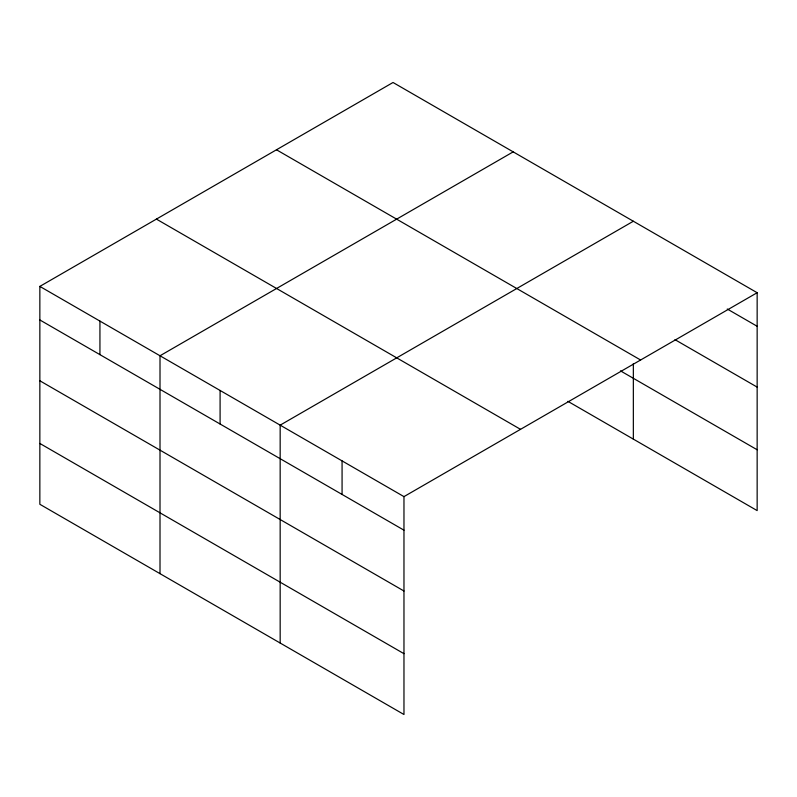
<?xml version="1.0" encoding="UTF-8"?>
<svg xmlns="http://www.w3.org/2000/svg" width="797" height="797" viewBox="0 0 797 797"><rect width="100%" height="100%" fill="white"/><g stroke="black" fill="none" stroke-linecap="round" stroke-linejoin="round"><path stroke-width="1.2" d="M567.902 401.339L757.15 510.598L757.15 292.718L393.031 82.489L39.85 286.402L39.85 504.282L403.969 714.51L403.969 496.621L39.85 286.402M513.188 151.868L160.008 355.771L160.008 573.661M633.346 221.237L280.165 425.15L280.165 643.03M403.969 496.621L757.15 292.718M727.262 309.017L757.15 326.272M674.969 339.652L757.15 387.103M276.479 149.776L640.599 360.005M620.474 370.864L757.15 449.767M156.401 219.105L520.521 429.334M39.85 319.956L403.969 530.174M39.85 380.777L403.969 591.005M39.85 443.451L403.969 653.679M633.346 363.552L633.346 439.127M342.072 460.885L342.072 494.439M220.092 390.46L220.092 424.014M99.934 321.081L99.934 354.635"/></g></svg>
